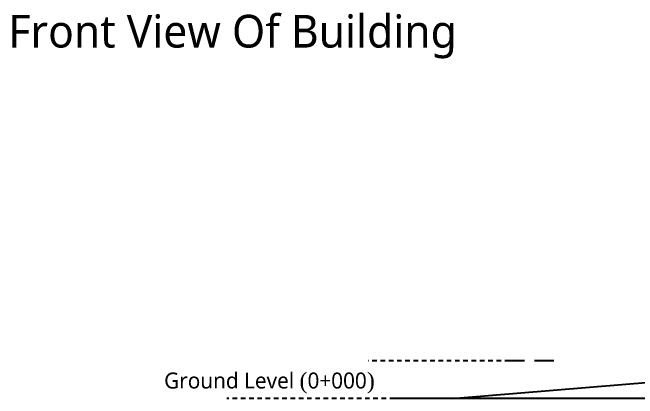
# Paper-space layout 'Layout1' of a CAD drawing. Header units: metres. Extents: x 7 to 253, y 11 to 187.
# Drawn here: x 16.2 to 118.1, y 27.4 to 90.3 of the extents above; entities that cross this region are included whole.
import ezdxf

# ---------------------------------------------------------------- set-up
doc = ezdxf.new("R2010")
doc.units = ezdxf.units.M
doc.linetypes.add('HIDDEN2', pattern=[4.7625, 3.175, -1.5875])
doc.linetypes.add('JIS_02_0.7', pattern=[1.35, 0.75, -0.6])
doc.layers.add('Dot', color=7, linetype='HIDDEN2')
doc.layers.add('lines', color=7, linetype='JIS_02_0.7')
doc.styles.get("Standard").update_dxf_attribs({"font": 'times.ttf'})

psp = doc.layouts.get("Layout1")

# ---------------------------------------------------------------- linework, layer by layer
for p, q in [((87.8511, 27.3587), (125.1793, 30.4694)), ((125.1793, 27.3587), (78.4517, 27.3587)), ((125.957, 27.3587), (79.2294, 27.3587))]:
    psp.add_line(p, q)
at = {"layer": 'Dot'}
psp.add_line((104.4265, 33.4693), (96.5099, 33.4693), dxfattribs=at)
at = {"layer": 'lines'}
for p, q in [((97.1649, 33.4693), (74.1597, 33.4693)), ((78.4517, 27.3587), (51.1376, 27.3587))]:
    psp.add_line(p, q, dxfattribs=at)

# ---------------------------------------------------------------- texts
at = {"insert": (15.5245, 89.8749), "char_height": 5.3340733, "attachment_point": 1}
psp.add_mtext_dynamic_manual_height_columns('{\\f@Microsoft YaHei Light|b0|i0|c0|p34;Front \\f@Microsoft YaHei Light|b0|i0|c134|p34;View Of \\f@Microsoft YaHei Light|b0|i0|c0|p34;Building}', width=73.799222, gutter_width=26.6704, heights=[6.9932], dxfattribs=at)
at = {"insert": (40.9092, 31.5824), "char_height": 2.5922337, "width": 35.406414, "attachment_point": 1}
psp.add_mtext('{\\f@Microsoft YaHei Light|b0|i0|c134|p34;Ground Level }({\\f@Microsoft YaHei Light|b0|i0|c134|p34;0+000})', dxfattribs=at)

doc.saveas('drawing.dxf')
